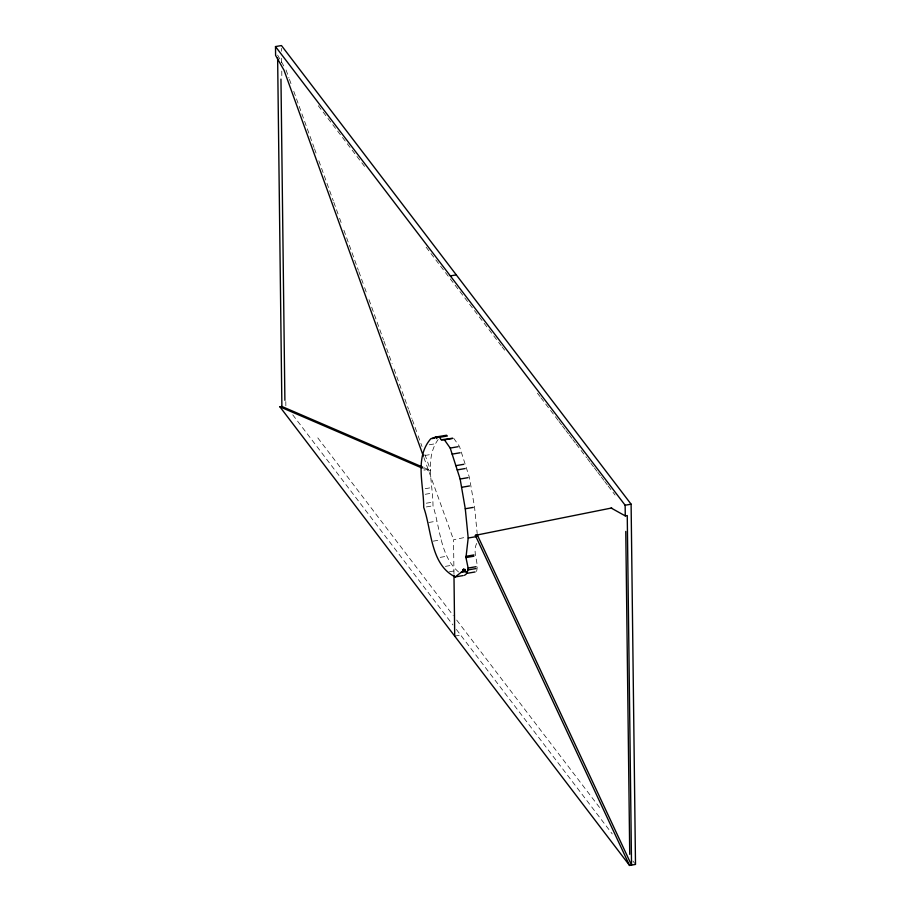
<?xml version="1.0" encoding="UTF-8"?>
<svg xmlns="http://www.w3.org/2000/svg" width="911" height="911" viewBox="0 0 911 911"><rect width="100%" height="100%" fill="white"/><g stroke="black" fill="none" stroke-linecap="round" stroke-linejoin="round"><path stroke-width="0.68" stroke-dasharray="4.55 3.42" d="M458.518 571.949C440.047 555.961 440.115 527.537 432.987 505.799C433.044 483.798 424.298 458.096 438.464 439.113M476.647 543.446C472 552.966 479.471 562.497 476.419 571.732M453.963 573.748L453.541 539.733L465.806 537.262M429.286 444.784L434.581 443.873M424.777 455.511L431.404 454.373M423.945 470.11L430.573 468.971M424.902 454.543L430.687 470.566L428.694 470.907L423.478 468.664M425.209 488.683L431.837 487.544M425.278 494.286L431.905 493.147M426.314 503.202L432.941 502.063M426.359 506.937L432.987 505.799M428.739 522.493L436.688 521.126M433.249 541.157L441.197 539.79M440.207 557.361L446.834 556.222M445.388 566.369L452.015 565.23M449.487 571.744L456.104 570.605M454.714 636.129L460.681 635.104M424.15 467.753L430.687 470.566M318.292 105.744L366.609 169.116M426.132 247.2L501.198 345.656M502.052 346.795L504.648 350.188M537.433 393.188L540.018 396.581M540.883 397.72L558.136 420.347M559.001 421.486L561.586 424.879M562.451 426.006L565.036 429.4M565.902 430.539L568.487 433.932M569.352 435.059L571.937 438.453M572.803 439.592L575.388 442.985M576.253 444.112L586.604 457.698M587.47 458.825L590.055 462.219M590.92 463.357L593.505 466.751M594.371 467.878L596.956 471.272M597.821 472.41L600.406 475.804M601.271 476.931L603.856 480.325M604.722 481.464L607.307 484.857M608.172 485.984L615.073 495.037M317.802 437.884L453.234 615.54M456.684 620.061L601.602 810.164M292.75 414.824L452.926 624.935M456.377 629.455L612.249 833.918M632.917 861.032L634.648 863.298M453.689 438.259L459.486 446.47L469.404 477.421L474.563 507.165L477.193 533.607M277.593 55.07L285.405 68.837M286.054 69.988L288.946 78.004M289.436 79.337L291.839 86.01M293.775 91.351L314.022 147.434M314.5 148.766L316.914 155.451M318.839 160.791L333.301 200.841M333.779 202.185L339.086 216.864M339.564 218.207L341.978 224.88M343.902 230.221L358.365 270.282M358.854 271.615L364.149 286.305M364.639 287.637L367.042 294.31M368.978 299.651L383.44 339.712M383.918 341.044L392.117 363.751M394.042 369.092L408.504 409.141M408.993 410.485L411.886 418.491M412.364 419.823L417.671 434.513M418.149 435.845L422.009 446.527M423.877 457.561L453.541 539.733M281.488 48.385L281.522 51.221M281.613 58.315L281.67 62.574M281.772 71.092L281.852 78.187M285.803 401.523L285.86 405.782"/><path stroke-width="1.37" d="M475.086 571.96L467.138 573.326L468.129 568.054L465.965 557.578L468.197 538.002L465.282 508.759L460.135 479.015L450.205 448.064L444.42 439.854L441.323 439.785L439.466 437.348L437.337 436.825L436.733 438.59L435.572 437.064L430.744 438.806C414.391 457.641 423.797 484.72 423.706 507.393C431.837 530.145 430.265 564.592 455.249 576.925L463.198 575.558M455.249 576.925L462.674 571.14L463.653 568.749L467.138 573.326M464.53 575.331L466.432 573.839M423.387 456.217L284.073 70.329L275.6 55.412L275.498 46.575L281.453 45.55L631.107 504.193L635.502 864.425L629.547 865.45L475.337 535.349L611.736 507.974M450.319 275.896L456.286 274.871M629.547 865.45L279.893 406.807L281.886 406.465L422.852 467.195M435.572 437.064L446.618 435.23M432.065 438.578L434.718 438.123M439.466 437.348L447.415 435.982M441.323 439.785L452.665 438.237M444.42 439.854L452.368 438.487M450.205 448.064L458.165 446.697M452.152 454.133L460.101 452.767M455.853 465.669L463.801 464.303M457.208 469.917L465.168 468.55M460.135 479.015L468.083 477.649M461.57 487.317L469.518 485.95M465.282 508.759L473.23 507.393M275.498 46.575L625.14 505.218L631.107 504.193M475.337 535.349L477.33 535.008L631.528 865.108L627.258 515.558L625.276 515.899L611.144 508.031M468.197 538.002L476.146 536.636M466.045 556.291L473.993 554.924M465.965 557.578L473.914 556.211M468.129 568.054L476.077 566.688M462.651 569.922L465.305 569.466M468.152 569.91L476.1 568.544M462.674 571.14L465.316 570.685M460.977 572.45L466.284 571.539M279.893 406.807L422.169 468.095M477.33 535.008L477.466 536.408M625.777 531.432L629.729 854.336M625.14 505.218L625.276 515.899M453.974 575.171L454.714 636.129M280.964 79.132L284.892 400.328M277.627 57.917L281.886 406.465"/></g></svg>
